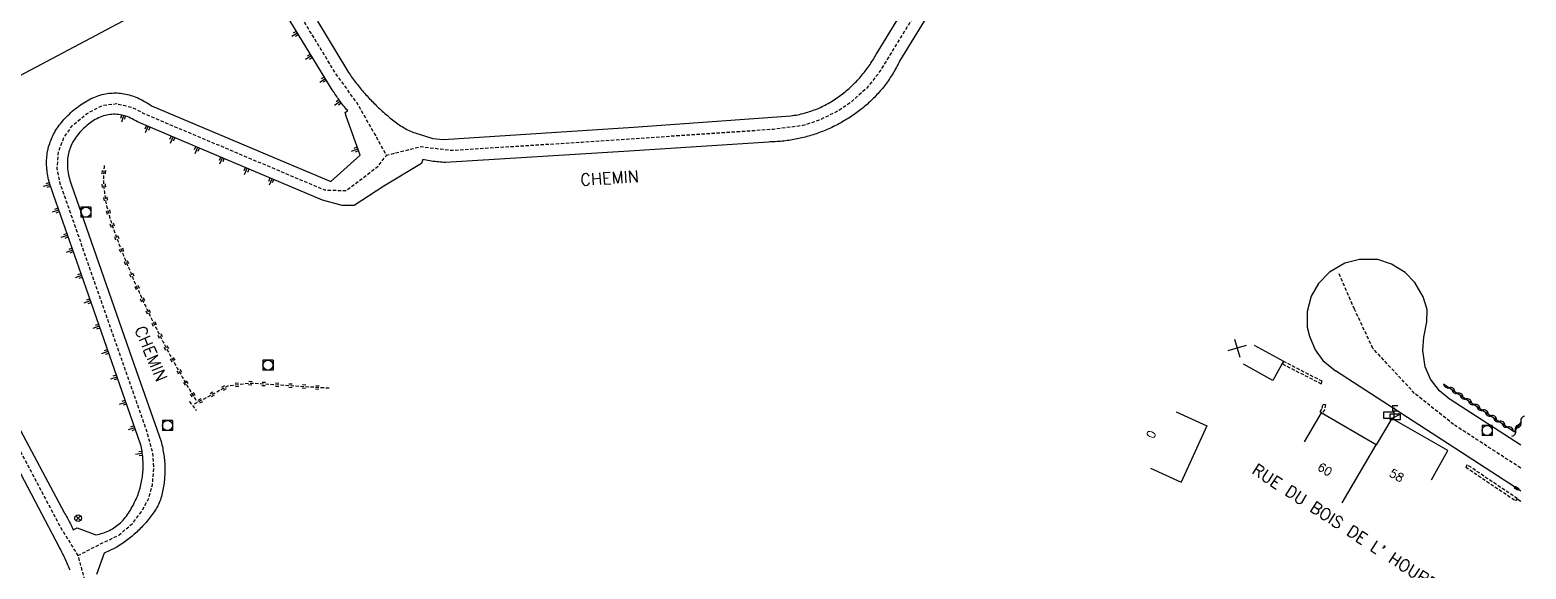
# Model space of a CAD drawing. Header units: millimetres. Extents: x 132999 to 134001, y 131000 to 132000.
# Drawn here: x 133778.1 to 134000.8, y 131426.8 to 131507.1 of the extents above; entities that cross this region are included whole.
import ezdxf
from ezdxf.enums import TextEntityAlignment as Align

# ---------------------------------------------------------------- set-up
doc = ezdxf.new("R2010")
doc.units = ezdxf.units.MM
doc.linetypes.add('DASHED', pattern=[0.75, 0.5, -0.25])
doc.layers.get('0').update_dxf_attribs({"linetype": 'CONTINUOUS'})
for name, color, linetype in [('W0001', 6, 'DASHED'), ('W0008', 7, 'CONTINUOUS'), ('W0100', 7, 'CONTINUOUS'), ('W0112', 1, 'DASHED'), ('W0120', 7, 'CONTINUOUS'), ('W0211', 2, 'CONTINUOUS'), ('W0220', 5, 'DASHED'), ('W0310', 3, 'CONTINUOUS'), ('W0322', 7, 'CONTINUOUS'), ('W0400', 7, 'CONTINUOUS'), ('W0420', 7, 'CONTINUOUS'), ('W0430', 7, 'CONTINUOUS'), ('W0469', 7, 'CONTINUOUS'), ('W0989', 7, 'CONTINUOUS'), ('W0991', 7, 'CONTINUOUS'), ('W1102', 7, 'CONTINUOUS'), ('W1471', 7, 'CONTINUOUS')]:
    doc.layers.add(name, color=color, linetype=linetype)
doc.styles.get("Standard").update_dxf_attribs({"font": 'romans.shx', "width": 0.85})

# ---------------------------------------------------------------- blocks, each defined once
blk = doc.blocks.new('T400')
for p, q in [((-0.15, 0.3), (0.15, 0.3)), ((-0.15, -0.25), (-0.15, 0.3)), ((-0.15, 0.15), (0.15, 0.15)), ((-0.15, 0), (0.15, 0)), ((0.15, 0.3), (0.15, -0.25)), ((-0.15, -0.15), (0.15, -0.15)), ((-0.15, -0.25), (-0.15, -0.3)), ((-0.15, -0.3), (0.15, -0.3)), ((0.15, -0.3), (0.15, -0.25))]:
    blk.add_line(p, q)
blk = doc.blocks.new('T420')
for p, q in [((0.75, 0.75), (-0.75, 0.75)), ((-0.75, 0.75), (-0.75, -0.75)), ((0.75, 0.75), (0.75, -0.75)), ((0.75, -0.75), (-0.75, -0.75))]:
    blk.add_line(p, q)
blk.add_ellipse((0, 0), major_axis=(-0.53, 0.53), ratio=1, start_param=3.926991, end_param=10.210176)
blk = doc.blocks.new('t430')
at = {"flags": 128}
for points in [[(0.8, 0.8), (-0.8, 0.8)], [(-0.8, 0.8), (-0.8, 0)], [(0.8, 0.8), (-0.8, 0)], [(-0.8, 0), (0.8, 0)], [(-0.4, 2.1), (0.4, 2.1)], [(-0.4, 2.1), (-0.4, 1.3)], [(-0.4, 1.7), (0, 1.7)], [(-0.4, 1.3), (0.4, 1.3)], [(0.8, 0), (0.8, 0.8)]]:
    blk.add_lwpolyline(points, dxfattribs=at)
blk = doc.blocks.new('t991o')
at = {"color": 0, "linetype": 'Continuous'}
for p, q in [((-1, 1), (1, -1)), ((-1, -1), (1, 1))]:
    blk.add_line(p, q, dxfattribs=at)
blk = doc.blocks.new('t310o')
at = {"color": 0, "linetype": 'Continuous'}
for centre, start, end in [((-0.5, 0.38), 216.8699, 323.1304), ((0.5, -0.37), 36.8699, 143.1303)]:
    blk.add_arc(centre, 0.625, start, end, dxfattribs=at)
blk = doc.blocks.new('t220o')
at = {"color": 0, "linetype": 'Continuous'}
for p, q in [((-0.25, 0.25), (0.25, 0.25)), ((-0.25, -0.25), (0.25, -0.25))]:
    blk.add_line(p, q, dxfattribs=at)
blk = doc.blocks.new('t211o')
at = {"color": 0, "linetype": 'Continuous'}
for p, q in [((-0.29, 0.5), (-0.29, 0)), ((0, 1), (0, 0)), ((0.29, 0.5), (0.29, 0))]:
    blk.add_line(p, q, dxfattribs=at)
blk = doc.blocks.new('T1471')
at = {"color": 0, "linetype": 'Continuous', "flags": 128}
blk.add_lwpolyline([(-0.75, -0.5), (-0.75, 0.5), (0.75, 0.5), (0.75, -0.5), (-0.75, -0.5)], dxfattribs=at)
blk = doc.blocks.new('T469')
at = {"color": 0, "linetype": 'Continuous', "flags": 128}
for points in [[(-0.35, 0.35), (0.35, -0.35)], [(-0.35, -0.35), (0.35, 0.35)]]:
    blk.add_lwpolyline(points, dxfattribs=at)
at = {"color": 0, "linetype": 'Continuous'}
blk.add_circle((0, 0), 0.5, dxfattribs=at)

msp = doc.modelspace()

# ---------------------------------------------------------------- linework, layer by layer
at = {"layer": 'W0001', "flags": 128}
for points in [[(133924.56, 131562.66), (133927.47, 131557.32), (133928.48, 131553.4), (133929.04, 131548.68), (133928.99, 131545.66), (133928.57, 131542.28), (133927.89, 131539.48), (133926.25, 131536.2), (133920.18, 131526.36), (133905.48, 131502.32), (133904.29, 131500.44), (133902.59, 131498.37), (133900.21, 131496.23), (133898.29, 131494.95), (133895.56, 131493.61), (133893.14, 131492.83), (133888.71, 131492.25), (133884.1, 131491.94), (133860.29, 131490.33), (133840.78, 131489.1), (133836.28, 131489.66), (133831.15, 131488.38), (133829.56, 131491.33), (133826.77, 131496.21), (133823.55, 131500.65), (133819.96, 131506.56), (133813.3, 131517.52), (133812.32, 131519.16)], [(133785.22, 131428.82), (133788.57, 131430.55), (133791.34, 131431.88), (133793.3, 131433.56), (133794.64, 131435.3), (133795.7, 131437.18), (133796.31, 131439.33), (133796.53, 131441.84), (133796.39, 131444.11), (133795.48, 131447.34), (133791.69, 131458.17), (133785.49, 131475.92), (133782.6, 131484.18), (133782.14, 131486.42), (133782.33, 131488.93), (133783.15, 131491.06), (133784.37, 131492.79), (133786.6, 131494.65), (133788.95, 131495.86), (133790.95, 131496.09), (133793.33, 131495.54), (133795.05, 131494.63), (133798.16, 131493.3), (133801.96, 131491.7), (133821.94, 131483.25), (133825.15, 131483.14), (133829.95, 131486.81), (133831.15, 131488.38)], [(133753.42, 131488.02), (133753.63, 131487.62), (133758.08, 131479.24), (133762.47, 131470.98), (133766.69, 131463.05), (133771.13, 131454.73), (133774.85, 131447.74), (133779.16, 131439.6), (133782.67, 131432.96), (133785.22, 131428.82), (133786.27, 131425.01), (133787.77, 131420.14), (133788.58, 131416.12), (133789.03, 131412.22), (133789.15, 131408.74), (133789, 131405.22), (133788.59, 131401.62), (133787.67, 131396.89), (133787.1, 131394.27), (133784.07, 131381.96)]]:
    msp.add_lwpolyline(points, dxfattribs=at)
at = {"layer": 'W0001'}
msp.add_lwpolyline([(134000, 131441.85), (133990.01, 131448.33), (133984.2, 131452.97), (133977.99, 131459.67), (133975.27, 131465.48), (133972.95, 131470.78)], dxfattribs=at)
at = {"layer": 'W0008', "flags": 128}
for points in [[(133820.89, 131508.35), (133825.35, 131500.96), (133825.49, 131500.75), (133825.63, 131500.55), (133825.78, 131500.34), (133825.92, 131500.14), (133826.07, 131499.93), (133826.21, 131499.73), (133826.36, 131499.53), (133826.51, 131499.33), (133826.66, 131499.14), (133826.82, 131498.94), (133826.97, 131498.75), (133827.13, 131498.55), (133827.28, 131498.36), (133827.44, 131498.17), (133827.6, 131497.98), (133827.76, 131497.79), (133827.93, 131497.61), (133828.09, 131497.42), (133828.26, 131497.24), (133828.42, 131497.05), (133828.59, 131496.87), (133828.76, 131496.69), (133828.93, 131496.52), (133829.11, 131496.34), (133829.28, 131496.16), (133829.46, 131495.99), (133829.63, 131495.82), (133829.81, 131495.64), (133829.99, 131495.47), (133830.17, 131495.31), (133830.36, 131495.14), (133830.54, 131494.97), (133830.73, 131494.81), (133830.91, 131494.64), (133831.1, 131494.48), (133831.29, 131494.32), (133831.48, 131494.16), (133831.68, 131494), (133831.87, 131493.85), (133832.07, 131493.69), (133832.26, 131493.54), (133832.46, 131493.39), (133832.66, 131493.24), (133832.86, 131493.09), (133833.06, 131492.94), (133833.26, 131492.81), (133833.47, 131492.67), (133833.68, 131492.55), (133833.89, 131492.43), (133834.1, 131492.31), (133834.31, 131492.2), (133834.53, 131492.1), (133834.75, 131492), (133834.97, 131491.9), (133835.2, 131491.82), (133835.43, 131491.73), (133835.66, 131491.65), (133835.89, 131491.58), (133838.08, 131490.9), (133839.64, 131490.75), (133867.94, 131492.59), (133891.35, 131494.28), (133891.6, 131494.32), (133891.86, 131494.36), (133892.12, 131494.4), (133892.37, 131494.45), (133892.62, 131494.5), (133892.87, 131494.56), (133893.12, 131494.62), (133893.37, 131494.68), (133893.62, 131494.75), (133893.86, 131494.82), (133894.11, 131494.9), (133894.35, 131494.98), (133894.59, 131495.06), (133894.83, 131495.15), (133895.06, 131495.24), (133895.3, 131495.34), (133895.53, 131495.44), (133895.76, 131495.54), (133896, 131495.65), (133896.22, 131495.76), (133896.45, 131495.88), (133896.68, 131496), (133896.9, 131496.12), (133897.13, 131496.25), (133897.35, 131496.38), (133897.57, 131496.51), (133897.79, 131496.65), (133898, 131496.8), (133898.22, 131496.95), (133898.43, 131497.09), (133898.64, 131497.24), (133898.84, 131497.4), (133899.04, 131497.55), (133899.24, 131497.71), (133899.44, 131497.87), (133899.63, 131498.03), (133899.83, 131498.19), (133900.01, 131498.36), (133900.2, 131498.52), (133900.39, 131498.69), (133900.57, 131498.87), (133900.75, 131499.04), (133900.92, 131499.22), (133901.1, 131499.4), (133901.27, 131499.58), (133901.44, 131499.76), (133901.61, 131499.95), (133901.77, 131500.13), (133901.93, 131500.33), (133902.09, 131500.52), (133902.25, 131500.71), (133902.4, 131500.91), (133902.55, 131501.11), (133902.7, 131501.31), (133902.85, 131501.51), (133902.99, 131501.72), (133903.14, 131501.93), (133903.28, 131502.14), (133903.41, 131502.35), (133903.55, 131502.56), (133903.68, 131502.78), (133903.81, 131503), (133903.93, 131503.22), (133904.06, 131503.45), (133904.18, 131503.67), (133912.69, 131517.55)], [(133776.3, 131448.19), (133783.18, 131435.25), (133783.3, 131435.04), (133783.42, 131434.83), (133783.53, 131434.62), (133783.65, 131434.41), (133783.76, 131434.21), (133783.87, 131433.99), (133783.98, 131433.78), (133784.1, 131433.56), (133784.21, 131433.34), (133784.32, 131433.11), (133784.43, 131432.89), (133784.53, 131432.66), (133785.1, 131432.97), (133787.91, 131431.91), (133788.18, 131431.97), (133788.44, 131432.03), (133788.7, 131432.1), (133788.95, 131432.18), (133789.2, 131432.26), (133789.44, 131432.36), (133789.68, 131432.46), (133789.91, 131432.57), (133790.13, 131432.69), (133790.36, 131432.81), (133790.57, 131432.94), (133790.78, 131433.08), (133790.99, 131433.23), (133791.19, 131433.39), (133791.38, 131433.55), (133791.57, 131433.72), (133791.76, 131433.9), (133791.94, 131434.09), (133792.11, 131434.29), (133792.28, 131434.49), (133792.44, 131434.7), (133792.6, 131434.92), (133792.76, 131435.15), (133792.9, 131435.37), (133793.04, 131435.6), (133793.17, 131435.83), (133793.3, 131436.06), (133793.43, 131436.29), (133793.55, 131436.52), (133793.66, 131436.75), (133793.77, 131436.98), (133793.88, 131437.21), (133793.98, 131437.45), (133794.08, 131437.68), (133794.17, 131437.92), (133794.25, 131438.15), (133794.33, 131438.39), (133794.41, 131438.63), (133794.48, 131438.87), (133794.54, 131439.11), (133794.6, 131439.35), (133794.66, 131439.59), (133794.71, 131439.83), (133794.75, 131440.08), (133794.79, 131440.32), (133794.83, 131440.57), (133794.86, 131440.81), (133794.89, 131441.06), (133794.91, 131441.31), (133794.92, 131441.56), (133794.93, 131441.81), (133794.94, 131442.06), (133794.94, 131442.31), (133794.94, 131442.56), (133794.93, 131442.81), (133794.91, 131443.07), (133794.89, 131443.32), (133794.87, 131443.58), (133794.84, 131443.84), (133794.81, 131444.09), (133794.77, 131444.35), (133794.73, 131444.61), (133794.68, 131444.87), (133794.62, 131445.13), (133794.56, 131445.39), (133786.47, 131468.62), (133784.03, 131475.58), (133781.6, 131482.54), (133781.48, 131482.83), (133781.37, 131483.12), (133781.27, 131483.4), (133781.18, 131483.68), (133781.09, 131483.96), (133781.01, 131484.24), (133780.93, 131484.51), (133780.86, 131484.79), (133780.8, 131485.06), (133780.75, 131485.33), (133780.7, 131485.6), (133780.66, 131485.87), (133780.63, 131486.14), (133780.61, 131486.27), (133780.6, 131486.4), (133780.58, 131486.66), (133780.57, 131486.92), (133780.56, 131487.18), (133780.56, 131487.44), (133780.57, 131487.7), (133780.58, 131487.95), (133780.6, 131488.2), (133780.63, 131488.45), (133780.67, 131488.7), (133780.71, 131488.95), (133780.76, 131489.19), (133780.78, 131489.31), (133780.81, 131489.44), (133780.87, 131489.68), (133780.94, 131489.92), (133781.02, 131490.16), (133781.1, 131490.39), (133781.19, 131490.63), (133781.28, 131490.86), (133781.38, 131491.09), (133781.49, 131491.32), (133781.61, 131491.55), (133781.73, 131491.77), (133781.86, 131492), (133782, 131492.22), (133782.14, 131492.44), (133782.29, 131492.66), (133782.45, 131492.88), (133782.61, 131493.09), (133782.78, 131493.31), (133782.96, 131493.52), (133783.15, 131493.73), (133783.34, 131493.94), (133783.53, 131494.14), (133783.74, 131494.35), (133783.95, 131494.55), (133784.17, 131494.75), (133784.39, 131494.95), (133784.63, 131495.15), (133784.86, 131495.35), (133785.11, 131495.54), (133785.35, 131495.73), (133785.6, 131495.9), (133785.84, 131496.07), (133786.09, 131496.23), (133786.34, 131496.38), (133786.58, 131496.53), (133786.83, 131496.66), (133787.08, 131496.79), (133787.32, 131496.91), (133787.57, 131497.02), (133787.82, 131497.12), (133788.07, 131497.21), (133788.32, 131497.29), (133788.56, 131497.37), (133788.81, 131497.44), (133789.06, 131497.5), (133789.31, 131497.55), (133789.56, 131497.59), (133789.81, 131497.63), (133790.07, 131497.65), (133790.32, 131497.67), (133790.57, 131497.68), (133790.82, 131497.68), (133791.07, 131497.68), (133791.32, 131497.66), (133791.58, 131497.64), (133791.83, 131497.61), (133792.08, 131497.56), (133792.34, 131497.52), (133792.59, 131497.46), (133792.85, 131497.39), (133793.1, 131497.32), (133793.36, 131497.24), (133793.61, 131497.15), (133793.87, 131497.05), (133794.12, 131496.94), (133794.38, 131496.83), (133794.64, 131496.7), (133794.89, 131496.57), (133795.15, 131496.43), (133795.41, 131496.28), (133795.67, 131496.12), (133795.92, 131495.96), (133796.18, 131495.78), (133814.03, 131488.24), (133822.87, 131484.5), (133827.24, 131488.44), (133825.15, 131494.24), (133825.02, 131494.77), (133825.39, 131495.05), (133825.23, 131495.23), (133825.07, 131495.42), (133824.92, 131495.6), (133824.77, 131495.79), (133824.62, 131495.98), (133824.47, 131496.17), (133824.33, 131496.36), (133824.18, 131496.55), (133824.04, 131496.75), (133823.89, 131496.94), (133823.76, 131497.14), (133823.62, 131497.34), (133823.48, 131497.55), (133823.35, 131497.75), (133823.22, 131497.95), (133823.09, 131498.16), (133811.84, 131516.57)], [(133912.57, 131510.64), (133907.54, 131502.41), (133907.42, 131502.18), (133907.31, 131501.95), (133907.19, 131501.73), (133907.07, 131501.5), (133906.95, 131501.28), (133906.82, 131501.05), (133906.69, 131500.84), (133906.56, 131500.62), (133906.43, 131500.4), (133906.3, 131500.19), (133906.16, 131499.98), (133906.02, 131499.77), (133905.88, 131499.56), (133905.74, 131499.36), (133905.59, 131499.16), (133905.44, 131498.96), (133905.29, 131498.76), (133905.14, 131498.56), (133904.98, 131498.37), (133904.82, 131498.17), (133904.66, 131497.98), (133904.5, 131497.8), (133904.33, 131497.61), (133904.17, 131497.43), (133904, 131497.24), (133903.83, 131497.06), (133903.65, 131496.89), (133903.47, 131496.71), (133903.3, 131496.54), (133903.11, 131496.37), (133902.93, 131496.2), (133902.74, 131496.03), (133902.56, 131495.86), (133902.37, 131495.7), (133902.17, 131495.54), (133901.98, 131495.38), (133901.78, 131495.22), (133901.58, 131495.07), (133901.38, 131494.91), (133901.17, 131494.76), (133900.96, 131494.62), (133900.76, 131494.47), (133900.54, 131494.32), (133900.33, 131494.18), (133900.11, 131494.04), (133899.9, 131493.9), (133899.68, 131493.77), (133899.46, 131493.64), (133899.24, 131493.51), (133899.02, 131493.38), (133898.8, 131493.25), (133898.57, 131493.13), (133898.35, 131493.01), (133898.13, 131492.9), (133897.9, 131492.78), (133897.68, 131492.67), (133897.45, 131492.56), (133897.23, 131492.46), (133897, 131492.35), (133896.77, 131492.25), (133896.54, 131492.16), (133896.31, 131492.06), (133896.08, 131491.97), (133895.85, 131491.88), (133895.61, 131491.79), (133895.38, 131491.7), (133895.15, 131491.62), (133894.91, 131491.54), (133894.68, 131491.46), (133894.44, 131491.39), (133894.2, 131491.32), (133893.96, 131491.25), (133893.73, 131491.18), (133893.49, 131491.12), (133893.25, 131491.06), (133893, 131491), (133892.76, 131490.94), (133892.52, 131490.89), (133892.28, 131490.84), (133892.03, 131490.79), (133891.79, 131490.75), (133891.54, 131490.7), (133891.29, 131490.66), (133891.05, 131490.63), (133890.8, 131490.59), (133890.55, 131490.56), (133890.3, 131490.53), (133890.05, 131490.5), (133889.8, 131490.48), (133889.54, 131490.46), (133889.29, 131490.44), (133889.04, 131490.42), (133888.78, 131490.41), (133888.53, 131490.39), (133888.27, 131490.39), (133888.01, 131490.38), (133867.29, 131489), (133839.95, 131487.32), (133839.69, 131487.34), (133839.43, 131487.36), (133839.17, 131487.38), (133838.9, 131487.41), (133838.64, 131487.44), (133838.38, 131487.47), (133838.12, 131487.5), (133837.86, 131487.54), (133837.6, 131487.58), (133837.33, 131487.62), (133837.07, 131487.67), (133836.81, 131487.71), (133836.55, 131487.77), (133836.35, 131487.18), (133830.77, 131483.8), (133826.36, 131480.93), (133824.54, 131480.91), (133821.64, 131481.74), (133802.37, 131489.88), (133794.09, 131493.38), (133793.83, 131493.54), (133793.57, 131493.69), (133793.31, 131493.82), (133793.06, 131493.95), (133792.8, 131494.06), (133792.54, 131494.16), (133792.29, 131494.25), (133792.03, 131494.32), (133791.78, 131494.39), (133791.52, 131494.44), (133791.27, 131494.48), (133791.02, 131494.5), (133790.77, 131494.51), (133790.52, 131494.52), (133790.26, 131494.5), (133790.01, 131494.48), (133789.76, 131494.44), (133789.51, 131494.39), (133789.27, 131494.33), (133789.02, 131494.26), (133788.77, 131494.17), (133788.52, 131494.08), (133788.28, 131493.97), (133788.03, 131493.84), (133787.79, 131493.71), (133787.54, 131493.56), (133787.3, 131493.4), (133787.05, 131493.23), (133786.81, 131493.04), (133786.57, 131492.85), (133786.34, 131492.65), (133786.12, 131492.45), (133785.91, 131492.25), (133785.71, 131492.05), (133785.52, 131491.84), (133785.34, 131491.63), (133785.16, 131491.42), (133785, 131491.21), (133784.85, 131490.99), (133784.7, 131490.77), (133784.57, 131490.55), (133784.44, 131490.32), (133784.32, 131490.09), (133784.22, 131489.86), (133784.12, 131489.63), (133784.03, 131489.39), (133783.95, 131489.15), (133783.88, 131488.91), (133783.82, 131488.67), (133783.77, 131488.42), (133783.73, 131488.17), (133783.69, 131487.92), (133783.67, 131487.66), (133783.66, 131487.4), (133783.65, 131487.14), (133783.66, 131486.88), (133783.67, 131486.61), (133783.69, 131486.35), (133783.73, 131486.07), (133783.77, 131485.8), (133783.82, 131485.52), (133783.88, 131485.24), (133783.95, 131484.96), (133784.03, 131484.68), (133784.12, 131484.39), (133784.22, 131484.1), (133787.92, 131473.45), (133793.62, 131457.21), (133797.62, 131445.82), (133797.68, 131445.57), (133797.74, 131445.32), (133797.8, 131445.07), (133797.85, 131444.83), (133797.89, 131444.58), (133797.94, 131444.33), (133797.98, 131444.08), (133798.01, 131443.84), (133798.05, 131443.59), (133798.08, 131443.34), (133798.1, 131443.09), (133798.12, 131442.85), (133798.14, 131442.6), (133798.15, 131442.35), (133798.16, 131442.1), (133798.17, 131441.86), (133798.17, 131441.61), (133798.16, 131441.36), (133798.16, 131441.11), (133798.15, 131440.86), (133798.13, 131440.61), (133798.12, 131440.37), (133798.09, 131440.12), (133798.07, 131439.87), (133798.04, 131439.62), (133798.01, 131439.37), (133797.97, 131439.12), (133797.93, 131438.88), (133797.88, 131438.63), (133797.83, 131438.38), (133797.78, 131438.13), (133797.72, 131437.88), (133797.66, 131437.63), (133797.59, 131437.38), (133797.51, 131437.14), (133797.42, 131436.9), (133797.32, 131436.67), (133797.21, 131436.44), (133797.1, 131436.21), (133796.98, 131435.99), (133796.86, 131435.77), (133796.73, 131435.56), (133796.59, 131435.34), (133796.45, 131435.13), (133796.3, 131434.92), (133796.15, 131434.72), (133795.99, 131434.52), (133795.84, 131434.32), (133795.68, 131434.13), (133795.52, 131433.94), (133795.36, 131433.75), (133795.19, 131433.56), (133795.03, 131433.38), (133794.86, 131433.2), (133794.69, 131433.02), (133794.51, 131432.84), (133794.34, 131432.67), (133794.16, 131432.5), (133793.98, 131432.33), (133793.8, 131432.16), (133793.61, 131432), (133793.43, 131431.84), (133793.24, 131431.68), (133793.05, 131431.52), (133792.86, 131431.37), (133792.66, 131431.22), (133792.46, 131431.07), (133792.26, 131430.93), (133792.06, 131430.78), (133791.86, 131430.64), (133791.65, 131430.5), (133791.45, 131430.37), (133791.23, 131430.23), (133791.02, 131430.1), (133790.81, 131429.98), (133789.15, 131429.18), (133788.01, 131425.99)], [(133784.09, 131426.63), (133783.99, 131426.86), (133783.89, 131427.09), (133783.79, 131427.32), (133783.69, 131427.54), (133783.59, 131427.77), (133783.49, 131428), (133783.38, 131428.23), (133783.28, 131428.45), (133783.17, 131428.68), (133783.06, 131428.9), (133782.95, 131429.13), (133782.84, 131429.35), (133782.73, 131429.58), (133782.61, 131429.8), (133782.5, 131430.02), (133773.08, 131447.88), (133762.06, 131468.55), (133762.06, 131468.55), (133752.08, 131487.31)]]:
    msp.add_lwpolyline(points, dxfattribs=at)
at = {"layer": 'W0008'}
for points in [[(134000, 131445.25), (133989.33, 131452.17), (133987.89, 131453.36), (133986.56, 131455.07), (133985.78, 131456.94), (133985.45, 131459.33), (133985.56, 131461.35), (133986.03, 131463.61), (133986.05, 131465.43), (133985.5, 131467.32), (133984.25, 131469.48), (133982.81, 131470.97), (133980.77, 131472.2), (133978.74, 131472.88), (133976.01, 131472.9), (133973.8, 131472.36), (133971.55, 131471.02), (133969.89, 131469.31), (133968.8, 131467.45), (133968.21, 131465.15), (133968.2, 131462.84), (133968.54, 131461.5), (133969.39, 131459.43), (133970.56, 131457.88), (133972.45, 131456.34)], [(134000, 131438.43), (133999.37, 131438.84), (133992.85, 131443.08), (133972.45, 131456.34)]]:
    msp.add_lwpolyline(points, dxfattribs=at)
at = {"layer": 'W0100'}
msp.add_line((133944.91, 131441.85), (133949.46, 131439.77), dxfattribs=at)
for points in [[(133960.31, 131460.16), (133964.69, 131457.75), (133963.12, 131454.9), (133958.74, 131457.31)], [(133948.73, 131450.21), (133953.28, 131448.13), (133949.46, 131439.77)], [(133986.7, 131440.11), (133989.17, 131444.46), (133980.8, 131449.21), (133978.49, 131445.3), (133970.31, 131450.08), (133967.78, 131445.77)]]:
    msp.add_lwpolyline(points, dxfattribs=at)
at = {"layer": 'W0112'}
for p, q in [((133964.71, 131457.71), (133964.53, 131457.35)), ((133970.45, 131454.77), (133964.71, 131457.71)), ((133970.55, 131451.36), (133970.94, 131451.29)), ((133970.94, 131451.29), (133970.82, 131450.59)), ((133970.82, 131450.59), (133970.46, 131450.01)), ((133992.04, 131442.33), (133991.81, 131441.99)), ((133999.49, 131437.3), (133992.04, 131442.33))]:
    msp.add_line(p, q, dxfattribs=at)
for points in [[(133964.53, 131457.35), (133970.27, 131454.41), (133970.45, 131454.77)], [(133970.46, 131450.01), (133970.12, 131450.21), (133970.43, 131450.74), (133970.55, 131451.36)], [(133991.81, 131441.99), (133999.27, 131436.97), (133999.49, 131437.3)]]:
    msp.add_lwpolyline(points, dxfattribs=at)
at = {"layer": 'W0112', "flags": 128}
msp.add_lwpolyline([(133801.81, 131451.76), (133802.83, 131450.44)], dxfattribs=at)
at = {"layer": 'W0120', "flags": 128}
msp.add_lwpolyline([(133812.54, 131571.88), (133834.27, 131530.91), (133361.64, 131280.21), (133361.64, 131280.21), (133340.01, 131321.11), (133812.54, 131571.88), (133834.27, 131530.91)], close=True, dxfattribs=at)
at = {"layer": 'W0220', "flags": 128}
for points in [[(133789.14, 131486.89), (133789.11, 131486.64), (133789.09, 131486.39), (133789.07, 131486.14), (133789.06, 131485.9), (133789.04, 131485.65), (133789.04, 131485.4), (133789.03, 131485.15), (133789.03, 131484.9), (133789.03, 131484.65), (133789.04, 131484.41), (133789.05, 131484.16), (133789.07, 131483.91), (133789.08, 131483.66), (133789.1, 131483.41), (133789.13, 131483.17), (133789.16, 131482.92), (133789.19, 131482.67), (133789.23, 131482.42), (133789.26, 131482.17), (133789.31, 131481.92), (133789.35, 131481.68), (133789.4, 131481.43), (133789.45, 131481.18), (133789.5, 131480.94), (133789.55, 131480.69), (133789.61, 131480.45), (133789.67, 131480.21), (133789.73, 131479.96), (133789.8, 131479.72), (133789.86, 131479.48), (133789.93, 131479.24), (133790, 131479), (133790.08, 131478.76), (133790.15, 131478.52), (133790.23, 131478.28), (133790.3, 131478.04), (133790.38, 131477.8), (133790.47, 131477.57), (133790.55, 131477.33), (133790.63, 131477.09), (133790.72, 131476.86), (133790.81, 131476.62), (133790.9, 131476.38), (133790.98, 131476.15), (133791.07, 131475.91), (133791.16, 131475.68), (133791.25, 131475.44), (133791.34, 131475.21), (133791.43, 131474.98), (133791.52, 131474.74), (133791.61, 131474.51), (133791.71, 131474.27), (133791.8, 131474.04), (133791.89, 131473.81), (133791.98, 131473.57), (133792.08, 131473.34), (133792.17, 131473.11), (133792.26, 131472.87), (133792.36, 131472.64), (133792.45, 131472.41), (133792.55, 131472.18), (133792.64, 131471.95), (133792.74, 131471.71), (133792.84, 131471.48), (133792.93, 131471.25), (133793.03, 131471.02), (133793.13, 131470.79), (133793.23, 131470.56), (133793.33, 131470.33), (133793.42, 131470.1), (133793.52, 131469.87), (133793.62, 131469.64), (133793.72, 131469.41), (133793.82, 131469.18), (133793.92, 131468.95), (133794.02, 131468.72), (133794.13, 131468.49), (133794.23, 131468.26), (133794.33, 131468.03), (133794.43, 131467.8), (133794.54, 131467.57), (133794.64, 131467.35), (133794.74, 131467.12), (133794.85, 131466.89), (133794.95, 131466.66), (133795.06, 131466.44), (133795.16, 131466.21), (133795.27, 131465.98), (133795.37, 131465.75), (133795.48, 131465.53), (133795.59, 131465.3), (133795.7, 131465.08), (133795.8, 131464.85), (133795.91, 131464.62), (133796.02, 131464.4), (133796.13, 131464.17), (133796.24, 131463.95), (133796.35, 131463.72), (133796.46, 131463.5), (133796.57, 131463.27), (133796.68, 131463.05), (133796.79, 131462.82), (133796.9, 131462.6), (133797.01, 131462.38), (133797.13, 131462.15), (133797.24, 131461.93), (133797.35, 131461.71), (133797.47, 131461.48), (133797.58, 131461.26), (133797.69, 131461.04), (133797.81, 131460.81), (133797.92, 131460.59), (133798.04, 131460.37), (133798.16, 131460.15), (133798.27, 131459.93), (133798.39, 131459.7), (133798.51, 131459.48), (133798.62, 131459.26), (133798.74, 131459.04), (133798.86, 131458.82), (133798.98, 131458.6), (133799.1, 131458.38), (133799.22, 131458.16), (133799.34, 131457.94), (133799.46, 131457.72), (133799.58, 131457.5), (133799.7, 131457.28), (133799.82, 131457.06), (133799.94, 131456.84), (133800.06, 131456.62), (133800.19, 131456.4), (133800.31, 131456.18), (133800.43, 131455.96), (133800.56, 131455.75), (133800.68, 131455.53), (133800.81, 131455.31), (133800.93, 131455.09), (133801.06, 131454.88), (133801.18, 131454.66), (133801.31, 131454.44), (133801.43, 131454.22), (133801.56, 131454.01), (133801.69, 131453.79), (133801.82, 131453.58), (133801.94, 131453.36), (133802.07, 131453.14), (133802.2, 131452.93), (133802.33, 131452.71), (133802.46, 131452.5), (133802.59, 131452.28), (133802.72, 131452.07), (133802.85, 131451.85), (133802.98, 131451.64)], [(133802.59, 131451.4), (133807.56, 131454.1), (133810.87, 131454.51), (133822.7, 131453.77)]]:
    msp.add_lwpolyline(points, dxfattribs=at)
at = {"layer": 'W0310'}
msp.add_lwpolyline([(133988.52, 131454.37), (133999.09, 131447.24), (134000, 131448.64)], dxfattribs=at)
at = {"layer": 'W0322'}
msp.add_line((133999.49, 131437.27), (134000, 131436.92), dxfattribs=at)
at = {"layer": 'W1102'}
msp.add_line((133973.44, 131436.67), (133978.49, 131445.3), dxfattribs=at)

# ---------------------------------------------------------------- block references
at = {"layer": 'W0211'}
for p, rotation in [((133817.9, 131506.65), 121.4238697282309), ((133819.98, 131503.24), 121.4238697282309), ((133822.07, 131499.83), 121.4238697282309), ((133824.24, 131496.47), 126.8226462439033), ((133792.05, 131494.32), 163.5554328339264), ((133795.69, 131492.7), 157.1153214205499), ((133799.38, 131491.14), 157.1153214205499), ((133803.06, 131489.59), 157.0887580976941), ((133826.9, 131489.38), 109.8537583571246), ((133806.75, 131488.03), 157.0887580976941), ((133810.43, 131486.47), 157.0887580976941), ((133781.05, 131484.07), 106.2920986257012), ((133814.12, 131484.92), 157.0887580976941), ((133782.38, 131480.3), 109.281247755411), ((133783.7, 131476.53), 109.281247755411), ((133784.47, 131474.34), 109.2812477555176), ((133785.79, 131470.56), 109.2812477555176), ((133787.11, 131466.79), 109.2202375699917), ((133788.42, 131463.01), 109.2202375699917), ((133789.74, 131459.23), 109.2202375699917), ((133791.06, 131455.45), 109.2202375699917), ((133792.37, 131451.68), 109.2202375699917), ((133793.69, 131447.9), 109.2202375699917), ((133794.81, 131444.07), 97.49399859893079)]:
    msp.add_blockref('t211o', p, dxfattribs=dict(at, rotation=rotation))
at = {"layer": 'W0220'}
for p, rotation in [((133789.06, 131485.89), 267.304800854263), ((133789.07, 131483.89), 274.0531772764149), ((133789.31, 131481.91), 280.168623584198), ((133789.74, 131479.96), 284.8572525186745), ((133790.31, 131478.04), 288.5383782234924), ((133790.98, 131476.16), 290.6204380852714), ((133791.7, 131474.29), 291.4112743623933), ((133792.44, 131472.44), 292.2038601660637), ((133793.21, 131470.59), 292.9978970812166), ((133794.01, 131468.75), 293.7930833567247), ((133794.83, 131466.93), 294.5891146238935), ((133795.67, 131465.12), 295.3856845492103), ((133796.55, 131463.32), 296.1824855531875), ((133797.44, 131461.53), 296.9792095110427), ((133798.36, 131459.75), 297.7755484918952), ((133799.31, 131457.99), 298.5711954598746), ((133800.28, 131456.24), 299.365844943196), ((133801.27, 131454.51), 300.1591938324427), ((133802.29, 131452.78), 300.9509419431849), ((133805.23, 131452.84), 28.51014664938493), ((133806.99, 131453.79), 28.51014664938493), ((133808.9, 131454.27), 6.92881330008209), ((133810.88, 131454.5), 356.4254747844899), ((133812.88, 131454.38), 356.4254747844899), ((133814.88, 131454.25), 356.4254747844899), ((133816.87, 131454.13), 356.4254747844899), ((133818.87, 131454.01), 356.4254747844899), ((133820.86, 131453.88), 356.4254747844899), ((133803.47, 131451.88), 28.51014664938493)]:
    msp.add_blockref('t220o', p, dxfattribs=dict(at, rotation=rotation))
at = {"layer": 'W0310'}
for p, rotation in [((133989.35, 131453.81), 326.0233357179479), ((133990.59, 131452.97), 326.0233357179479), ((133991.84, 131452.13), 326.0233357179479), ((133993.08, 131451.29), 326.0233357179479), ((133994.33, 131450.46), 326.0233357179479), ((133995.57, 131449.62), 326.0233357179479), ((133996.81, 131448.78), 326.0233357179479), ((133998.06, 131447.94), 326.0233357179479), ((134000.04, 131448.71), 57.13570986469572), ((133999.23, 131447.45), 57.13570986469572)]:
    msp.add_blockref('t310o', p, dxfattribs=dict(at, rotation=rotation))
at = {"layer": 'W0400', "rotation": 237.4122314453125}
msp.add_blockref('T400', (133999.37, 131438.84), dxfattribs=at)
at = {"layer": 'W0420'}
for p in [(133786.42, 131479.95), (133813.52, 131457.18), (133798.55, 131448.19), (133994.99, 131447.45)]:
    msp.add_blockref('T420', p, dxfattribs=at)
at = {"layer": 'W0430'}
msp.add_blockref('t430', (133981.31, 131449.08), dxfattribs=at)
at = {"layer": 'W0469'}
msp.add_blockref('T469', (133785.25, 131434.39), dxfattribs=at)
at = {"layer": 'W0991', "rotation": 241.1382854345383}
msp.add_blockref('t991o', (133957.77, 131459.7), dxfattribs=at)
at = {"layer": 'W1471'}
msp.add_blockref('T1471', (133980.35, 131449.73), dxfattribs=at)

# ---------------------------------------------------------------- texts
at = {"layer": 'W0989'}
for s, rotation, p in [('CHEMIN', 3.6881, (133864.36, 131485.03)), ('CHEMIN', 292.666, (133796.09, 131458.86)), ("RUE DU BOIS DE L' HOUPETTE", 327.0281, (133975.39, 131432.09))]:
    msp.add_text(s, height=1.75, rotation=rotation, dxfattribs=at).set_placement(p, align=Align.MIDDLE)
at = {"layer": 'W0991'}
for s, rotation, p in [('0', 65.4388, (133945, 131446.86)), ('60', 329.6578, (133970.86, 131441.65)), ('58', 330.4412, (133981.53, 131440.75))]:
    msp.add_text(s, height=1.25, rotation=rotation, dxfattribs=at).set_placement(p, align=Align.MIDDLE)

doc.saveas('drawing.dxf')
